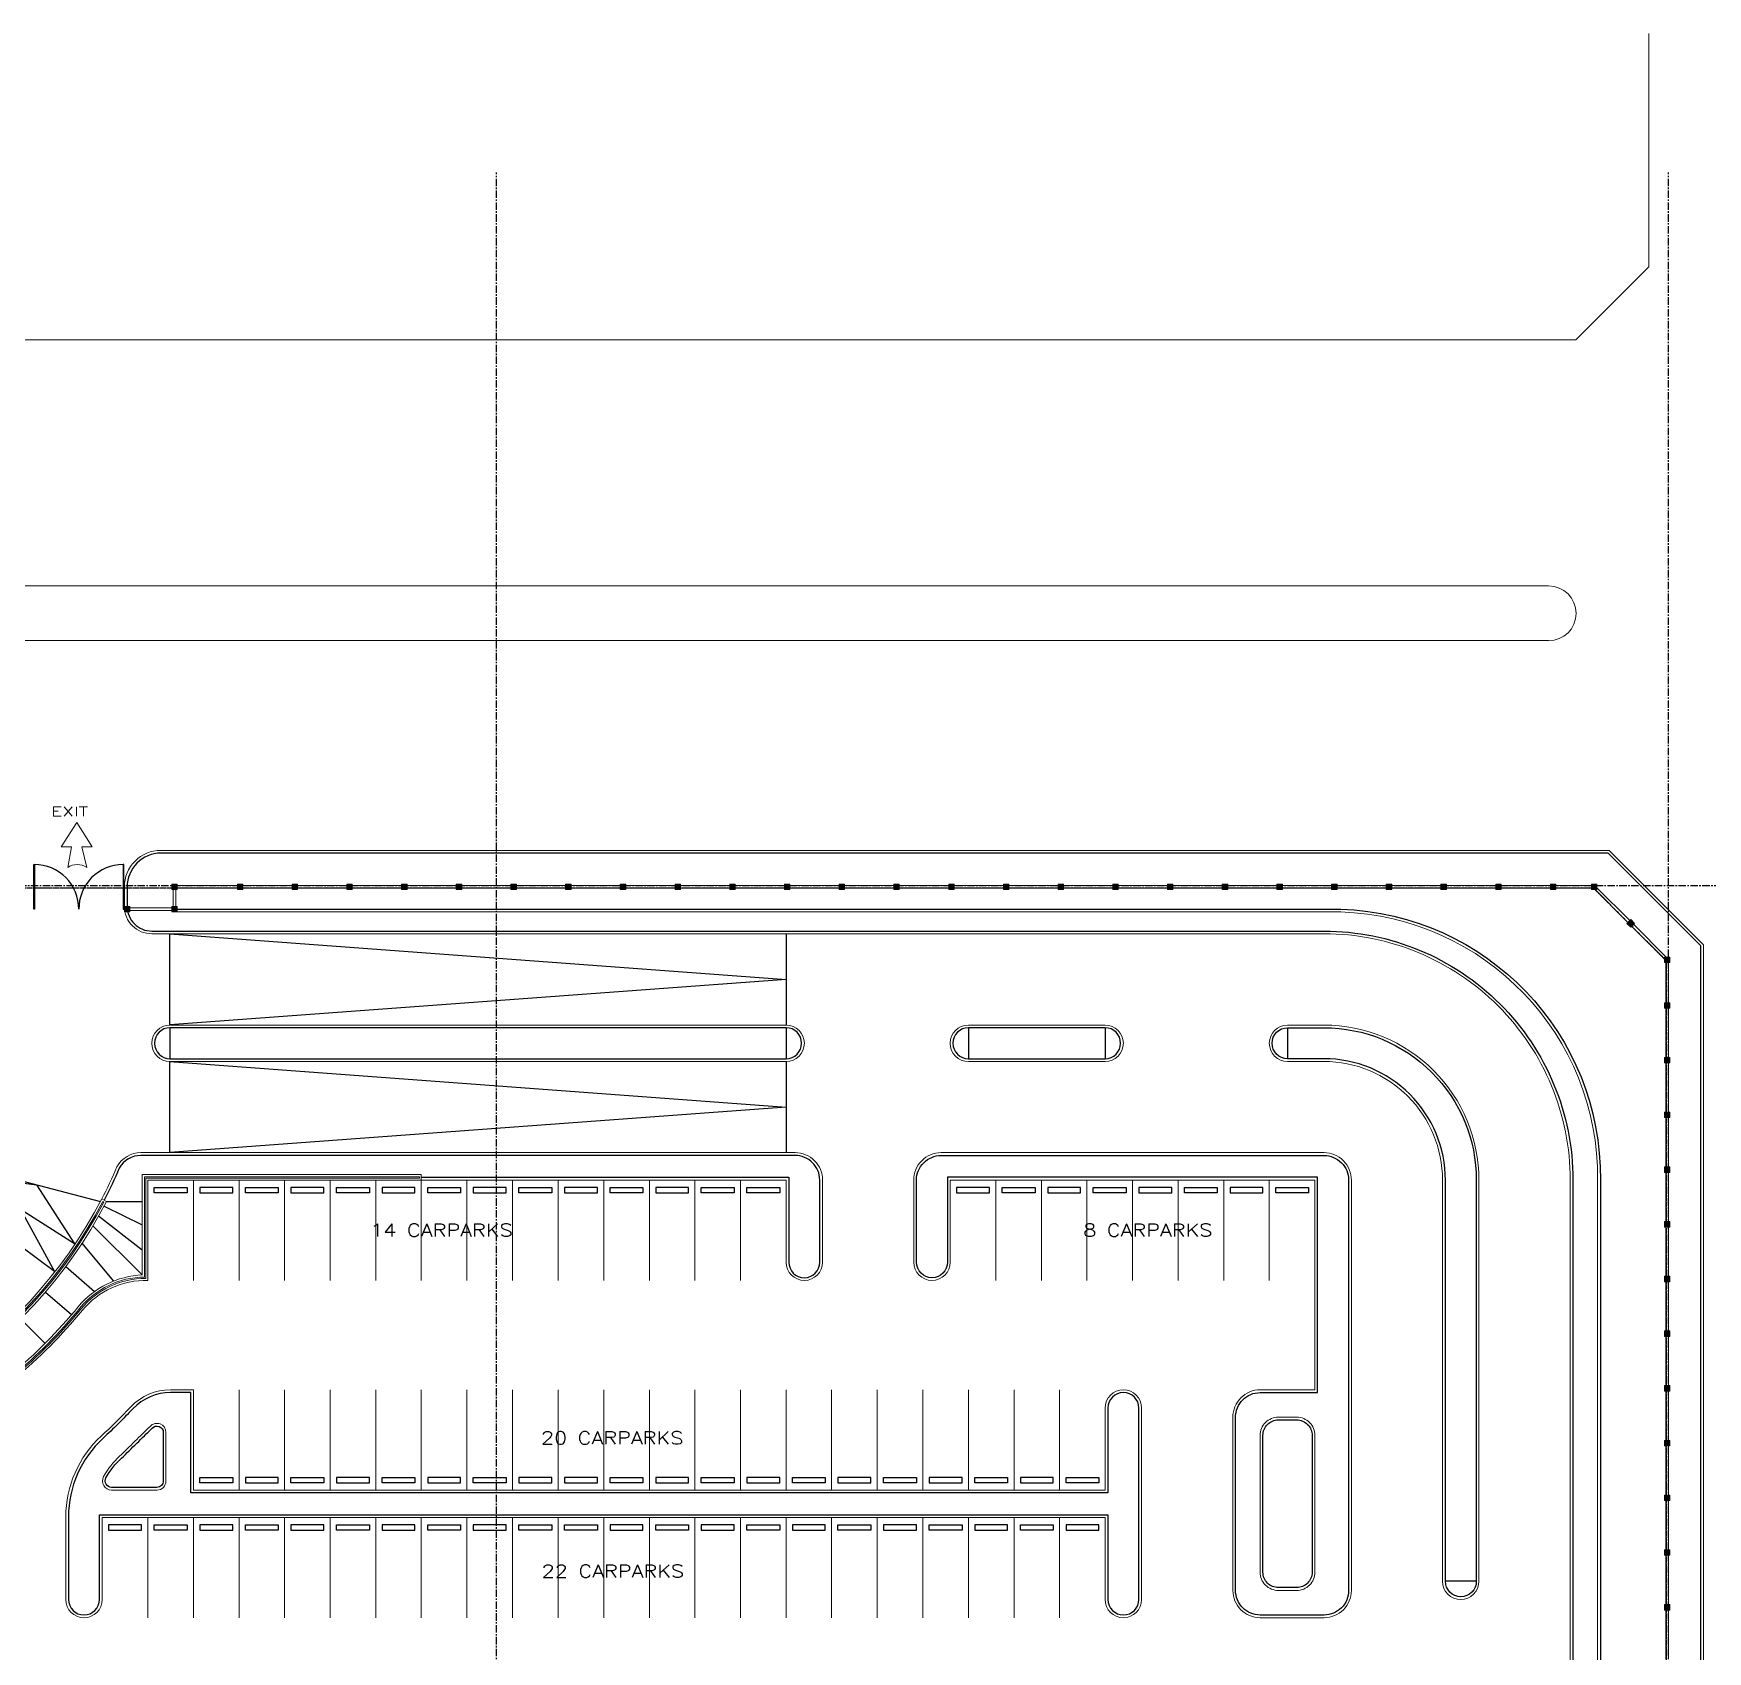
# Model space of a CAD drawing. Header units: inches. Extents: x 25089 to 72263, y 7867 to 40899.
# Drawn here: x 69805 to 70709, y 13110 to 13983 of the extents above; entities that cross this region are included whole.
import ezdxf
from ezdxf.enums import TextEntityAlignment as Align

# ---------------------------------------------------------------- set-up
doc = ezdxf.new("R2010")
doc.units = ezdxf.units.IN
doc.header["$MEASUREMENT"] = 0
doc.linetypes.add('CENTER', pattern=[2, 1.25, -0.25, 0.25, -0.25])
doc.linetypes.add('CENTERX2', pattern=[4, 2.5, -0.5, 0.5, -0.5])
for name, color, linetype in [('AR-AXIS', 9, 'CENTERX2'), ('AR-DOOR', 8, 'Continuous'), ('AR-SHEET-NM', 4, 'Continuous'), ('CURB-2', 8, 'Continuous'), ('PROPERTY LINE', 3, 'CENTER'), ('RAMP', 1, 'Continuous'), ('TX1', 4, 'Continuous'), ('WHEEL BUMP', 6, 'Continuous')]:
    doc.layers.add(name, color=color, linetype=linetype)
for name, color, linetype, lineweight in [('CARLINE', 8, 'Continuous', 18), ('COL', 4, 'Continuous', 18), ('COLHAT', 8, 'Continuous', 18), ('CURVE', 8, 'Continuous', 18), ('FENCEWALL', 4, 'Continuous', 18), ('RAILING', 1, 'Continuous', 18), ('schematic lines', 110, 'Continuous', 25), ('WALL2', 4, 'Continuous', 18)]:
    doc.layers.add(name, color=color, linetype=linetype, lineweight=lineweight)
doc.styles.add('ROMANC', font='romanc', dxfattribs={"height": 0.1})
doc.styles.add('ROMANS', font='romans.shx', dxfattribs={"width": 0.85})
pattern_1 = [(45, (-1499337.7329, 34763.6889), (-0.4144367825, 0.4144367825), [])]
pattern_2 = [(90, (-1461259.0934, 42329.1646), (-0.5861021186, 1e-16), [])]

# ---------------------------------------------------------------- blocks, each defined once
blk = doc.blocks.new('DRIVEWAY LOCATOR')
for p, q in [((-1232, -16), (-523, 434)), ((-523, 134), (-523, 434)), ((-523, -466), (-1232, -16)), ((-523, -166), (-523, -466))]:
    blk.add_line(p, q)
for points in [[(-523, 134), (82, 278)], [(82, -278), (-523, -166)]]:
    blk.add_lwpolyline(points)
blk.add_arc((514, 0), 514, 147.2089, 212.7911)
blk = doc.blocks.new('AHHMS TEMPLATE')
at = {"layer": 'COLHAT'}
h = blk.add_hatch(dxfattribs=at)
h.set_pattern_fill('ANSI31', color=8, scale=0.184599, style=0)
h.set_pattern_definition([(45, (-1500345.0286, 34812.915), (-0.4144367825, 0.4144367825), [])])
h.paths.add_polyline_path([(-1490397.9, 84579.9), (-1490397.9, 84576.2), (-1490394.2, 84576.2), (-1490394.2, 84579.9)])
h = blk.add_hatch(dxfattribs=at)
h.set_pattern_fill('ANSI31', color=8, scale=0.184599, style=0)
h.set_pattern_definition([(135, (-1480402.74374, 34812.915), (0.4144367825, 0.4144367825), [])])
h.paths.add_polyline_path([(-1490349.9, 84579.9), (-1490349.9, 84576.2), (-1490353.6, 84576.2), (-1490353.6, 84579.9)])
h = blk.add_hatch(dxfattribs=at)
h.set_pattern_fill('ANSI31', color=8, scale=0.184599, style=0)
h.set_pattern_definition([(135, (-1480365.8239, 34812.915), (0.4144367825, 0.4144367825), [])])
h.paths.add_polyline_path([(-1490313, 84579.9), (-1490313, 84576.2), (-1490316.7, 84576.2), (-1490316.7, 84579.9)])
h = blk.add_hatch(dxfattribs=at)
h.set_pattern_fill('ANSI31', color=8, scale=0.184599, style=0)
h.set_pattern_definition([(45, (-1500226.9035, 34812.915), (-0.4144367825, 0.4144367825), [])])
h.paths.add_polyline_path([(-1490279.7, 84579.9), (-1490279.7, 84576.2), (-1490276.1, 84576.2), (-1490276.1, 84579.9)])
h = blk.add_hatch(dxfattribs=at)
h.set_pattern_fill('ANSI31', color=8, scale=0.184599, style=0)
h.set_pattern_definition([(45, (-1500189.98367, 34812.915), (-0.4144367825, 0.4144367825), [])])
h.paths.add_polyline_path([(-1490242.8, 84579.9), (-1490242.8, 84576.2), (-1490239.1, 84576.2), (-1490239.1, 84579.9)])
h = blk.add_hatch(dxfattribs=at)
h.set_pattern_fill('ANSI31', color=8, scale=0.184599, style=0)
h.set_pattern_definition([(45, (-1500153.06385, 34812.915), (-0.4144367825, 0.4144367825), [])])
h.paths.add_polyline_path([(-1490205.9, 84579.9), (-1490205.9, 84576.2), (-1490202.2, 84576.2), (-1490202.2, 84579.9)])
h = blk.add_hatch(dxfattribs=at)
h.set_pattern_fill('ANSI31', color=8, scale=0.184599, style=0)
h.set_pattern_definition([(45, (-1500116.14403, 34812.915), (-0.4144367825, 0.4144367825), [])])
h.paths.add_polyline_path([(-1490169, 84579.9), (-1490169, 84576.2), (-1490165.3, 84576.2), (-1490165.3, 84579.9)])
h = blk.add_hatch(dxfattribs=at)
h.set_pattern_fill('ANSI31', color=8, scale=0.184599, style=0)
h.set_pattern_definition([(45, (-1500079.2242, 34812.915), (-0.4144367825, 0.4144367825), [])])
h.paths.add_polyline_path([(-1490132.1, 84579.9), (-1490132.1, 84576.2), (-1490128.4, 84576.2), (-1490128.4, 84579.9)])
h = blk.add_hatch(dxfattribs=at)
h.set_pattern_fill('ANSI31', color=8, scale=0.184599, style=0)
h.set_pattern_definition([(45, (-1500042.3044, 34812.915), (-0.4144367825, 0.4144367825), [])])
h.paths.add_polyline_path([(-1490095.2, 84579.9), (-1490095.2, 84576.2), (-1490091.5, 84576.2), (-1490091.5, 84579.9)])
h = blk.add_hatch(dxfattribs=at)
h.set_pattern_fill('ANSI31', color=8, scale=0.184599, style=0)
h.set_pattern_definition([(45, (-1500005.3846, 34812.915), (-0.4144367825, 0.4144367825), [])])
h.paths.add_polyline_path([(-1490058.2, 84579.9), (-1490058.2, 84576.2), (-1490054.5, 84576.2), (-1490054.5, 84579.9)])
h = blk.add_hatch(dxfattribs=at)
h.set_pattern_fill('ANSI31', color=8, scale=0.184599, style=0)
h.set_pattern_definition([(45, (-1499968.46476, 34812.915), (-0.4144367825, 0.4144367825), [])])
h.paths.add_polyline_path([(-1490021.3, 84579.9), (-1490021.3, 84576.2), (-1490017.6, 84576.2), (-1490017.6, 84579.9)])
h = blk.add_hatch(dxfattribs=at)
h.set_pattern_fill('ANSI31', color=8, scale=0.184599, style=0)
h.set_pattern_definition([(45, (-1499931.54494, 34812.915), (-0.4144367825, 0.4144367825), [])])
h.paths.add_polyline_path([(-1489984.4, 84579.9), (-1489984.4, 84576.2), (-1489980.7, 84576.2), (-1489980.7, 84579.9)])
h = blk.add_hatch(dxfattribs=at)
h.set_pattern_fill('ANSI31', color=8, scale=0.184599, style=0)
h.set_pattern_definition([(45, (-1499894.6251, 34812.915), (-0.4144367825, 0.4144367825), [])])
h.paths.add_polyline_path([(-1489947.5, 84579.9), (-1489947.5, 84576.2), (-1489943.8, 84576.2), (-1489943.8, 84579.9)])
h = blk.add_hatch(dxfattribs=at)
h.set_pattern_fill('ANSI31', color=8, scale=0.184599, style=0)
h.set_pattern_definition([(45, (-1499857.7053, 34812.915), (-0.4144367825, 0.4144367825), [])])
h.paths.add_polyline_path([(-1489910.6, 84579.9), (-1489910.6, 84576.2), (-1489906.9, 84576.2), (-1489906.9, 84579.9)])
h = blk.add_hatch(dxfattribs=at)
h.set_pattern_fill('ANSI31', color=8, scale=0.184599, style=0)
h.set_pattern_definition([(45, (-1499820.7855, 34812.915), (-0.4144367825, 0.4144367825), [])])
h.paths.add_polyline_path([(-1489873.6, 84579.9), (-1489873.6, 84576.2), (-1489869.9, 84576.2), (-1489869.9, 84579.9)])
h = blk.add_hatch(dxfattribs=at)
h.set_pattern_fill('ANSI31', color=8, scale=0.184599, style=0)
h.set_pattern_definition([(45, (-1499783.86567, 34812.915), (-0.4144367825, 0.4144367825), [])])
h.paths.add_polyline_path([(-1489836.7, 84579.9), (-1489836.7, 84576.2), (-1489833, 84576.2), (-1489833, 84579.9)])
h = blk.add_hatch(dxfattribs=at)
h.set_pattern_fill('ANSI31', color=8, scale=0.184599, style=0)
h.set_pattern_definition([(45, (-1499746.94585, 34812.915), (-0.4144367825, 0.4144367825), [])])
h.paths.add_polyline_path([(-1489799.8, 84579.9), (-1489799.8, 84576.2), (-1489796.1, 84576.2), (-1489796.1, 84579.9)])
h = blk.add_hatch(dxfattribs=at)
h.set_pattern_fill('ANSI31', color=8, scale=0.184599, style=0)
h.set_pattern_definition([(45, (-1499710.026, 34812.915), (-0.4144367825, 0.4144367825), [])])
h.paths.add_polyline_path([(-1489762.9, 84579.9), (-1489762.9, 84576.2), (-1489759.2, 84576.2), (-1489759.2, 84579.9)])
h = blk.add_hatch(dxfattribs=at)
h.set_pattern_fill('ANSI31', color=8, scale=0.184599, style=0)
h.set_pattern_definition([(45, (-1499673.1062, 34812.915), (-0.4144367825, 0.4144367825), [])])
h.paths.add_polyline_path([(-1489726, 84579.9), (-1489726, 84576.2), (-1489722.3, 84576.2), (-1489722.3, 84579.9)])
h = blk.add_hatch(dxfattribs=at)
h.set_pattern_fill('ANSI31', color=8, scale=0.184599, style=0)
h.set_pattern_definition([(45, (-1499636.1864, 34812.915), (-0.4144367825, 0.4144367825), [])])
h.paths.add_polyline_path([(-1489689, 84579.9), (-1489689, 84576.2), (-1489685.3, 84576.2), (-1489685.3, 84579.9)])
h = blk.add_hatch(dxfattribs=at)
h.set_pattern_fill('ANSI31', color=8, scale=0.184599, style=0)
h.set_pattern_definition([(45, (-1499599.2666, 34812.915), (-0.4144367825, 0.4144367825), [])])
h.paths.add_polyline_path([(-1489652.1, 84579.9), (-1489652.1, 84576.2), (-1489648.4, 84576.2), (-1489648.4, 84579.9)])
h = blk.add_hatch(dxfattribs=at)
h.set_pattern_fill('ANSI31', color=8, scale=0.184599, style=0)
h.set_pattern_definition([(45, (-1499562.34675, 34812.915), (-0.4144367825, 0.4144367825), [])])
h.paths.add_polyline_path([(-1489615.2, 84579.9), (-1489615.2, 84576.2), (-1489611.5, 84576.2), (-1489611.5, 84579.9)])
h = blk.add_hatch(dxfattribs=at)
h.set_pattern_fill('ANSI31', color=8, scale=0.184599, style=0)
h.set_pattern_definition([(45, (-1499525.42694, 34812.915), (-0.4144367825, 0.4144367825), [])])
h.paths.add_polyline_path([(-1489578.3, 84579.9), (-1489578.3, 84576.2), (-1489574.6, 84576.2), (-1489574.6, 84579.9)])
h = blk.add_hatch(dxfattribs=at)
h.set_pattern_fill('ANSI31', color=8, scale=0.184599, style=0)
h.set_pattern_definition([(45, (-1499488.5071, 34812.915), (-0.4144367825, 0.4144367825), [])])
h.paths.add_polyline_path([(-1489541.4, 84579.9), (-1489541.4, 84576.2), (-1489537.7, 84576.2), (-1489537.7, 84579.9)])
h = blk.add_hatch(dxfattribs=at)
h.set_pattern_fill('ANSI31', color=8, scale=0.184599, style=0)
h.set_pattern_definition([(45, (-1499451.5873, 34812.915), (-0.4144367825, 0.4144367825), [])])
h.paths.add_polyline_path([(-1489504.4, 84579.9), (-1489504.4, 84576.2), (-1489500.7, 84576.2), (-1489500.7, 84579.9)])
h = blk.add_hatch(dxfattribs=at)
h.set_pattern_fill('ANSI31', color=8, scale=0.184599, style=0)
h.set_pattern_definition([(45, (-1499414.6675, 34812.915), (-0.4144367825, 0.4144367825), [])])
h.paths.add_polyline_path([(-1489467.5, 84579.9), (-1489467.5, 84576.2), (-1489463.8, 84576.2), (-1489463.8, 84579.9)])
h = blk.add_hatch(dxfattribs=at)
h.set_pattern_fill('ANSI31', color=8, scale=0.184599, style=0)
h.set_pattern_definition([(45, (-1499386.95934, 34812.915), (-0.4144367825, 0.4144367825), [])])
h.paths.add_polyline_path([(-1489439.8, 84579.9), (-1489439.8, 84576.2), (-1489436.1, 84576.2), (-1489436.1, 84579.9)])
h = blk.add_hatch(dxfattribs=at)
h.set_pattern_fill('ANSI31', color=8, scale=0.184599, angle=90, style=0)
h.set_pattern_definition([(135, (-1440662.9, 74613.96583), (-0.4144367825, -0.4144367825), [])])
h.paths.add_polyline_path([(-1490429.9, 84561.1), (-1490426.2, 84561.1), (-1490426.2, 84564.8), (-1490429.9, 84564.8)])
h = blk.add_hatch(dxfattribs=at)
h.set_pattern_fill('ANSI31', color=8, scale=0.184599, style=0)
h.set_pattern_definition([(45, (-1500345.0286, 34797.8394), (-0.4144367825, 0.4144367825), [])])
h.paths.add_polyline_path([(-1490397.9, 84564.8), (-1490397.9, 84561.1), (-1490394.2, 84561.1), (-1490394.2, 84564.8)])
h = blk.add_hatch(dxfattribs=at)
h.set_pattern_fill('ANSI31', color=8, scale=0.184599, angle=45, style=0)
h.set_pattern_definition(pattern_2)
h.paths.add_polyline_path([(-1489416, 84553.4), (-1489413.3, 84550.8), (-1489410.7, 84553.4), (-1489413.3, 84556)])
h = blk.add_hatch(dxfattribs=at)
h.set_pattern_fill('ANSI31', color=8, scale=0.184599, angle=45, style=0)
h.set_pattern_definition(pattern_2)
h.paths.add_polyline_path([(-1489416, 84553.4), (-1489413.3, 84550.8), (-1489410.7, 84553.4), (-1489413.3, 84556)])
h = blk.add_hatch(dxfattribs=at)
h.set_pattern_fill('ANSI31', color=8, scale=0.184599, style=0)
h.set_pattern_definition(pattern_1)
h.paths.add_polyline_path([(-1489390.6, 84530.7), (-1489390.6, 84527), (-1489386.9, 84527), (-1489386.9, 84530.7)])
h = blk.add_hatch(dxfattribs=at)
h.set_pattern_fill('ANSI31', color=8, scale=0.184599, style=0)
h.set_pattern_definition(pattern_1)
h.paths.add_polyline_path([(-1489390.6, 84530.7), (-1489390.6, 84527), (-1489386.9, 84527), (-1489386.9, 84530.7)])
h = blk.add_hatch(dxfattribs=at)
h.set_pattern_fill('ANSI31', color=8, scale=0.184599, style=0)
h.set_pattern_definition([(45, (-1499337.7329, 34732.92204), (-0.4144367825, 0.4144367825), [])])
h.paths.add_polyline_path([(-1489390.6, 84499.9), (-1489390.6, 84496.2), (-1489386.9, 84496.2), (-1489386.9, 84499.9)])
h = blk.add_hatch(dxfattribs=at)
h.set_pattern_fill('ANSI31', color=8, scale=0.184599, style=0)
h.set_pattern_definition([(45, (-1499337.7329, 34696.0022), (-0.4144367825, 0.4144367825), [])])
h.paths.add_polyline_path([(-1489390.6, 84463), (-1489390.6, 84459.3), (-1489386.9, 84459.3), (-1489386.9, 84463)])
h = blk.add_hatch(dxfattribs=at)
h.set_pattern_fill('ANSI31', color=8, scale=0.184599, style=0)
h.set_pattern_definition([(45, (-1499337.7329, 34659.0824), (-0.4144367825, 0.4144367825), [])])
h.paths.add_polyline_path([(-1489390.6, 84426.1), (-1489390.6, 84422.4), (-1489386.9, 84422.4), (-1489386.9, 84426.1)])
h = blk.add_hatch(dxfattribs=at)
h.set_pattern_fill('ANSI31', color=8, scale=0.184599, style=0)
h.set_pattern_definition([(45, (-1499337.7329, 34622.1626), (-0.4144367825, 0.4144367825), [])])
h.paths.add_polyline_path([(-1489390.6, 84389.1), (-1489390.6, 84385.4), (-1489386.9, 84385.4), (-1489386.9, 84389.1)])
h = blk.add_hatch(dxfattribs=at)
h.set_pattern_fill('ANSI31', color=8, scale=0.184599, style=0)
h.set_pattern_definition([(45, (-1499337.7329, 34585.24276), (-0.4144367825, 0.4144367825), [])])
h.paths.add_polyline_path([(-1489390.6, 84352.2), (-1489390.6, 84348.5), (-1489386.9, 84348.5), (-1489386.9, 84352.2)])
h = blk.add_hatch(dxfattribs=at)
h.set_pattern_fill('ANSI31', color=8, scale=0.184599, style=0)
h.set_pattern_definition([(45, (-1499337.7329, 34548.32294), (-0.4144367825, 0.4144367825), [])])
h.paths.add_polyline_path([(-1489390.6, 84315.3), (-1489390.6, 84311.6), (-1489386.9, 84311.6), (-1489386.9, 84315.3)])
h = blk.add_hatch(dxfattribs=at)
h.set_pattern_fill('ANSI31', color=8, scale=0.184599, style=0)
h.set_pattern_definition([(45, (-1499337.7329, 34511.4031), (-0.4144367825, 0.4144367825), [])])
h.paths.add_polyline_path([(-1489390.6, 84278.4), (-1489390.6, 84274.7), (-1489386.9, 84274.7), (-1489386.9, 84278.4)])
h = blk.add_hatch(dxfattribs=at)
h.set_pattern_fill('ANSI31', color=8, scale=0.184599, style=0)
h.set_pattern_definition([(45, (-1499337.7329, 34474.4833), (-0.4144367825, 0.4144367825), [])])
h.paths.add_polyline_path([(-1489390.6, 84241.5), (-1489390.6, 84237.8), (-1489386.9, 84237.8), (-1489386.9, 84241.5)])
h = blk.add_hatch(dxfattribs=at)
h.set_pattern_fill('ANSI31', color=8, scale=0.184599, style=0)
h.set_pattern_definition([(45, (-1499337.7329, 34437.5635), (-0.4144367825, 0.4144367825), [])])
h.paths.add_polyline_path([(-1489390.6, 84204.5), (-1489390.6, 84200.8), (-1489386.9, 84200.8), (-1489386.9, 84204.5)])
h = blk.add_hatch(dxfattribs=at)
h.set_pattern_fill('ANSI31', color=8, scale=0.184599, style=0)
h.set_pattern_definition([(45, (-1499337.7329, 34400.64367), (-0.4144367825, 0.4144367825), [])])
h.paths.add_polyline_path([(-1489390.6, 84167.6), (-1489390.6, 84163.9), (-1489386.9, 84163.9), (-1489386.9, 84167.6)])
h = blk.add_hatch(dxfattribs=at)
h.set_pattern_fill('ANSI31', color=8, scale=0.184599, style=0)
h.set_pattern_definition([(45, (-1499337.7329, 34363.72385), (-0.4144367825, 0.4144367825), [])])
h.paths.add_polyline_path([(-1489390.6, 84130.7), (-1489390.6, 84127), (-1489386.9, 84127), (-1489386.9, 84130.7)])
h = blk.add_hatch(dxfattribs=at)
h.set_pattern_fill('ANSI31', color=8, scale=0.184599, style=0)
h.set_pattern_definition([(45, (-1499337.7329, 34326.80403), (-0.4144367825, 0.4144367825), [])])
h.paths.add_polyline_path([(-1489390.6, 84093.8), (-1489390.6, 84090.1), (-1489386.9, 84090.1), (-1489386.9, 84093.8)])
at = {"layer": 'AR-AXIS', "color": 8, "ltscale": 2}
for p, q in [((-1490178.8, 81994.9), (-1490178.8, 85060)), ((-1489387.8, 81994.9), (-1489387.8, 85060)), ((-1492933, 84579), (-1488915.2, 84579))]:
    blk.add_line(p, q, dxfattribs=at)
at = {"layer": 'AR-DOOR', "color": 8}
for points in [[(-1490490.5, 84593.1), (-1490490.5, 84563), (-1490491.1, 84563), (-1490491.1, 84593.1)], [(-1490430.8, 84593.1), (-1490430.8, 84563), (-1490430.2, 84563), (-1490430.2, 84593.1)]]:
    blk.add_lwpolyline(points, close=True, dxfattribs=at)
for centre, start, end in [((-1490490.5, 84563.3), 359.4124, 90), ((-1490430.8, 84563.3), 90, 180.5876)]:
    blk.add_arc(centre, 29.8, start, end, dxfattribs=at)
at = {"layer": 'CARLINE', "color": 8}
for p, q in [((-1490383.3, 84380.2), (-1490383.3, 84312.5)), ((-1490352.5, 84380.2), (-1490352.5, 84312.5)), ((-1490321.8, 84380.2), (-1490321.8, 84312.5)), ((-1490291, 84380.2), (-1490291, 84312.5)), ((-1490260.2, 84380.2), (-1490260.2, 84312.5)), ((-1490229.5, 84380.2), (-1490229.5, 84312.5)), ((-1490198.7, 84380.2), (-1490198.7, 84312.5)), ((-1490167.9, 84380.2), (-1490167.9, 84312.5)), ((-1490137.2, 84380.2), (-1490137.2, 84312.5)), ((-1490106.4, 84380.2), (-1490106.4, 84312.5)), ((-1490075.6, 84380.2), (-1490075.6, 84312.5)), ((-1490044.9, 84380.2), (-1490044.9, 84312.5)), ((-1490014.1, 84380.2), (-1490014.1, 84312.5)), ((-1489841.8, 84380.2), (-1489841.8, 84312.5)), ((-1489811, 84380.2), (-1489811, 84312.5)), ((-1489780.3, 84380.2), (-1489780.3, 84312.5)), ((-1489749.5, 84380.2), (-1489749.5, 84312.5)), ((-1489718.7, 84380.2), (-1489718.7, 84312.5)), ((-1489688, 84380.2), (-1489688, 84312.5)), ((-1489657.2, 84380.2), (-1489657.2, 84312.5)), ((-1490352.5, 84238.7), (-1490352.5, 84171)), ((-1490321.8, 84238.7), (-1490321.8, 84171)), ((-1490291, 84238.7), (-1490291, 84171)), ((-1490260.2, 84238.7), (-1490260.2, 84171)), ((-1490229.5, 84238.7), (-1490229.5, 84171)), ((-1490198.7, 84238.7), (-1490198.7, 84171)), ((-1490167.9, 84238.7), (-1490167.9, 84171)), ((-1490137.2, 84171), (-1490137.2, 84238.7)), ((-1490106.4, 84171), (-1490106.4, 84238.7)), ((-1490075.6, 84171), (-1490075.6, 84238.7)), ((-1490044.9, 84171), (-1490044.9, 84238.7)), ((-1490014.1, 84171), (-1490014.1, 84238.7)), ((-1489983.3, 84171), (-1489983.3, 84238.7)), ((-1489952.6, 84171), (-1489952.6, 84238.7)), ((-1489921.8, 84171), (-1489921.8, 84238.7)), ((-1489891, 84171), (-1489891, 84238.7)), ((-1489860.3, 84171), (-1489860.3, 84238.7)), ((-1489829.5, 84171), (-1489829.5, 84238.7)), ((-1489798.7, 84171), (-1489798.7, 84238.7)), ((-1490414.1, 84084.9), (-1490414.1, 84152.5)), ((-1490383.3, 84084.9), (-1490383.3, 84152.5)), ((-1490352.5, 84084.9), (-1490352.5, 84152.5)), ((-1490321.8, 84084.9), (-1490321.8, 84152.5)), ((-1490291, 84084.9), (-1490291, 84152.5)), ((-1490260.2, 84084.9), (-1490260.2, 84152.5)), ((-1490229.5, 84084.9), (-1490229.5, 84152.5)), ((-1490198.7, 84084.9), (-1490198.7, 84152.5)), ((-1490167.9, 84084.9), (-1490167.9, 84152.5)), ((-1490137.2, 84152.5), (-1490137.2, 84084.9)), ((-1490106.4, 84152.5), (-1490106.4, 84084.9)), ((-1490075.6, 84152.5), (-1490075.6, 84084.9)), ((-1490044.9, 84152.5), (-1490044.9, 84084.9)), ((-1490014.1, 84152.5), (-1490014.1, 84084.9)), ((-1489983.3, 84152.5), (-1489983.3, 84084.9)), ((-1489952.6, 84152.5), (-1489952.6, 84084.9)), ((-1489921.8, 84152.5), (-1489921.8, 84084.9)), ((-1489891, 84152.5), (-1489891, 84084.9)), ((-1489860.3, 84152.5), (-1489860.3, 84084.9)), ((-1489829.5, 84152.5), (-1489829.5, 84084.9)), ((-1489798.7, 84152.5), (-1489798.7, 84084.9))]:
    blk.add_line(p, q, dxfattribs=at)
at = {"layer": 'COL', "color": 8}
for points in [[(-1490397.9, 84576.2), (-1490394.2, 84576.2), (-1490394.2, 84579.9), (-1490397.9, 84579.9)], [(-1490349.9, 84576.2), (-1490353.6, 84576.2), (-1490353.6, 84579.9), (-1490349.9, 84579.9)], [(-1490313, 84576.2), (-1490316.7, 84576.2), (-1490316.7, 84579.9), (-1490313, 84579.9)], [(-1490279.7, 84576.2), (-1490276.1, 84576.2), (-1490276.1, 84579.9), (-1490279.7, 84579.9)], [(-1490242.8, 84576.2), (-1490239.1, 84576.2), (-1490239.1, 84579.9), (-1490242.8, 84579.9)], [(-1490205.9, 84576.2), (-1490202.2, 84576.2), (-1490202.2, 84579.9), (-1490205.9, 84579.9)], [(-1490169, 84576.2), (-1490165.3, 84576.2), (-1490165.3, 84579.9), (-1490169, 84579.9)], [(-1490132.1, 84576.2), (-1490128.4, 84576.2), (-1490128.4, 84579.9), (-1490132.1, 84579.9)], [(-1490095.2, 84576.2), (-1490091.5, 84576.2), (-1490091.5, 84579.9), (-1490095.2, 84579.9)], [(-1490058.2, 84576.2), (-1490054.5, 84576.2), (-1490054.5, 84579.9), (-1490058.2, 84579.9)], [(-1490021.3, 84576.2), (-1490017.6, 84576.2), (-1490017.6, 84579.9), (-1490021.3, 84579.9)], [(-1489984.4, 84576.2), (-1489980.7, 84576.2), (-1489980.7, 84579.9), (-1489984.4, 84579.9)], [(-1489947.5, 84576.2), (-1489943.8, 84576.2), (-1489943.8, 84579.9), (-1489947.5, 84579.9)], [(-1489910.6, 84576.2), (-1489906.9, 84576.2), (-1489906.9, 84579.9), (-1489910.6, 84579.9)], [(-1489873.6, 84576.2), (-1489869.9, 84576.2), (-1489869.9, 84579.9), (-1489873.6, 84579.9)], [(-1489836.7, 84576.2), (-1489833, 84576.2), (-1489833, 84579.9), (-1489836.7, 84579.9)], [(-1489799.8, 84576.2), (-1489796.1, 84576.2), (-1489796.1, 84579.9), (-1489799.8, 84579.9)], [(-1489762.9, 84576.2), (-1489759.2, 84576.2), (-1489759.2, 84579.9), (-1489762.9, 84579.9)], [(-1489726, 84576.2), (-1489722.3, 84576.2), (-1489722.3, 84579.9), (-1489726, 84579.9)], [(-1489689, 84576.2), (-1489685.3, 84576.2), (-1489685.3, 84579.9), (-1489689, 84579.9)], [(-1489652.1, 84576.2), (-1489648.4, 84576.2), (-1489648.4, 84579.9), (-1489652.1, 84579.9)], [(-1489615.2, 84576.2), (-1489611.5, 84576.2), (-1489611.5, 84579.9), (-1489615.2, 84579.9)], [(-1489578.3, 84576.2), (-1489574.6, 84576.2), (-1489574.6, 84579.9), (-1489578.3, 84579.9)], [(-1489541.4, 84576.2), (-1489537.7, 84576.2), (-1489537.7, 84579.9), (-1489541.4, 84579.9)], [(-1489504.4, 84576.2), (-1489500.7, 84576.2), (-1489500.7, 84579.9), (-1489504.4, 84579.9)], [(-1489467.5, 84576.2), (-1489463.8, 84576.2), (-1489463.8, 84579.9), (-1489467.5, 84579.9)], [(-1489439.8, 84576.2), (-1489436.1, 84576.2), (-1489436.1, 84579.9), (-1489439.8, 84579.9)], [(-1490426.2, 84561.1), (-1490426.2, 84564.8), (-1490429.9, 84564.8), (-1490429.9, 84561.1)], [(-1490397.9, 84561.1), (-1490394.2, 84561.1), (-1490394.2, 84564.8), (-1490397.9, 84564.8)], [(-1489413.3, 84550.8), (-1489410.7, 84553.4), (-1489413.3, 84556), (-1489416, 84553.4)], [(-1489413.3, 84550.8), (-1489410.7, 84553.4), (-1489413.3, 84556), (-1489416, 84553.4)], [(-1489390.6, 84527), (-1489386.9, 84527), (-1489386.9, 84530.7), (-1489390.6, 84530.7)], [(-1489390.6, 84527), (-1489386.9, 84527), (-1489386.9, 84530.7), (-1489390.6, 84530.7)], [(-1489390.6, 84496.2), (-1489386.9, 84496.2), (-1489386.9, 84499.9), (-1489390.6, 84499.9)], [(-1489390.6, 84459.3), (-1489386.9, 84459.3), (-1489386.9, 84463), (-1489390.6, 84463)], [(-1489390.6, 84422.4), (-1489386.9, 84422.4), (-1489386.9, 84426.1), (-1489390.6, 84426.1)], [(-1489390.6, 84385.4), (-1489386.9, 84385.4), (-1489386.9, 84389.1), (-1489390.6, 84389.1)], [(-1489390.6, 84348.5), (-1489386.9, 84348.5), (-1489386.9, 84352.2), (-1489390.6, 84352.2)], [(-1489390.6, 84311.6), (-1489386.9, 84311.6), (-1489386.9, 84315.3), (-1489390.6, 84315.3)], [(-1489390.6, 84274.7), (-1489386.9, 84274.7), (-1489386.9, 84278.4), (-1489390.6, 84278.4)], [(-1489390.6, 84237.8), (-1489386.9, 84237.8), (-1489386.9, 84241.5), (-1489390.6, 84241.5)], [(-1489390.6, 84200.8), (-1489386.9, 84200.8), (-1489386.9, 84204.5), (-1489390.6, 84204.5)], [(-1489390.6, 84163.9), (-1489386.9, 84163.9), (-1489386.9, 84167.6), (-1489390.6, 84167.6)], [(-1489390.6, 84127), (-1489386.9, 84127), (-1489386.9, 84130.7), (-1489390.6, 84130.7)], [(-1489390.6, 84090.1), (-1489386.9, 84090.1), (-1489386.9, 84093.8), (-1489390.6, 84093.8)]]:
    blk.add_lwpolyline(points, close=True, dxfattribs=at)
at = {"layer": 'CURB-2', "color": 8}
for p, q in [((-1490399.1, 84483), (-1490399.1, 84462.1)), ((-1489983.3, 84483), (-1489983.3, 84462.1)), ((-1489860.3, 84483), (-1489860.3, 84462.1)), ((-1489768, 84483), (-1489768, 84462.1)), ((-1489644.9, 84483), (-1489644.9, 84462.1)), ((-1490443.5, 84362.7), (-1490417.8, 84350)), ((-1490441.9, 84365.8), (-1490417.8, 84365.8)), ((-1490451.1, 84349.3), (-1490417.8, 84316.2)), ((-1490447.3, 84356), (-1490417.8, 84333.1)), ((-1490458.9, 84337.9), (-1490437.3, 84312)), ((-1490469.5, 84321.8), (-1490450, 84305)), ((-1490483.2, 84304.6), (-1490465.5, 84289.4)), ((-1490500, 84286.5), (-1490483.4, 84270)), ((-1489517.5, 84109.5), (-1489538.4, 84109.5))]:
    blk.add_line(p, q, dxfattribs=at)
for points in [[(-1489397.5, 83696.6), (-1489388.7, 83696.6, 0.414214), (-1489366, 83719.4), (-1489366, 84538.2), (-1489428.5, 84600.8), (-1490405.3, 84600.8, 0.414214), (-1490428, 84578), (-1490428, 84564.8, 0.414214), (-1490411.4, 84548.2), (-1489620.3, 84548.2, -0.414214), (-1489452.3, 84380.2), (-1489452.3, 83811.7, 0.414214), (-1489448, 83807.4), (-1489389.7, 83807.4)], [(-1490394.2, 84563), (-1489609, 84563, -0.408477), (-1489433.8, 84380.2), (-1489433.8, 83825.9), (-1489389.7, 83825.9)], [(-1490229.5, 84382.1), (-1489981.5, 84382.1), (-1489981.5, 84324.8, 1), (-1489960.6, 84324.8), (-1489960.6, 84380.2, 0.414214), (-1489977.2, 84396.8), (-1490418.7, 84396.8, 0.272804), (-1490433.3, 84388.3, -0.018652), (-1490443.5, 84366.6, -0.018652)]]:
    blk.add_lwpolyline(points, format="xyb", dxfattribs=at)
for points in [[(-1490399.1, 84483, 1), (-1490399.1, 84462.1), (-1489983.3, 84462.1, 1), (-1489983.3, 84483)], [(-1489860.3, 84462.1), (-1489768, 84462.1, 1), (-1489768, 84483), (-1489860.3, 84483, 1)], [(-1489620.3, 84483, -0.414214), (-1489517.5, 84380.2), (-1489517.5, 84109.5, -1), (-1489538.4, 84109.5), (-1489538.4, 84380.2, 0.414214), (-1489620.3, 84462.1), (-1489644.9, 84462.1, -1), (-1489644.9, 84483)], [(-1489663.4, 84236.8), (-1489624.6, 84236.8), (-1489624.6, 84382.1), (-1489874.4, 84382.1), (-1489874.4, 84324.8, -1), (-1489895.3, 84324.8), (-1489895.3, 84380.2, -0.414214), (-1489878.7, 84396.8), (-1489620.3, 84396.8, -0.414214), (-1489603.7, 84380.2), (-1489603.7, 84103.3, -0.414214), (-1489620.3, 84086.7), (-1489663.4, 84086.7, -0.414214), (-1489680, 84103.3), (-1489680, 84220.2, -0.414214)], [(-1490444.3, 84206, 0.209781), (-1490467.6, 84153), (-1490467.6, 84097.2, 1), (-1490446.7, 84097.2), (-1490446.7, 84154.4), (-1489766.1, 84154.4), (-1489766.1, 84097.2, 1), (-1489745.2, 84097.2), (-1489745.2, 84226.4, 1), (-1489766.1, 84226.4), (-1489766.1, 84169.2), (-1490385.1, 84169.2), (-1490385.1, 84236.8), (-1490398.7, 84236.8, 0.20565), (-1490424.1, 84225.9, -0.016907)], [(-1490403.6, 84209.9), (-1490403.6, 84177.2, -0.414214), (-1490407.9, 84172.8), (-1490438.5, 84172.8, -0.573583), (-1490442.3, 84179.3, -0.080055), (-1490431.8, 84192.5, -0.002347), (-1490411.2, 84212.7, -0.695562)], [(-1489651.1, 84105.2, -0.414214), (-1489661.5, 84115.6), (-1489661.5, 84207.9, -0.414214), (-1489651.1, 84218.4), (-1489638.7, 84218.4, -0.414214), (-1489628.3, 84207.9), (-1489628.3, 84115.6, -0.414214), (-1489638.7, 84105.2)]]:
    blk.add_lwpolyline(points, format="xyb", close=True, dxfattribs=at)
at = {"layer": 'CURVE', "color": 8}
for p, q in [((-1489401, 84996.5), (-1489401, 85153.9)), ((-1489401, 84996.5), (-1489450.3, 84947.2)), ((-1489450.3, 84947.2), (-1493115.3, 84947.2)), ((-1492417.4, 84781.1), (-1489468.7, 84781.1)), ((-1492417.4, 84744.2), (-1489468.7, 84744.2))]:
    blk.add_line(p, q, dxfattribs=at)
for points in [[(-1489397.5, 83694.8), (-1489388.7, 83694.8, 0.414214), (-1489364.1, 83719.4), (-1489364.1, 84539), (-1489427.8, 84602.7), (-1490405.3, 84602.7, 0.414214), (-1490429.9, 84578), (-1490429.9, 84564.8, 0.414214), (-1490411.4, 84546.4), (-1489620.3, 84546.4, -0.414214), (-1489454.1, 84380.2), (-1489454.1, 83811.7, 0.414214), (-1489448, 83805.6), (-1489389.7, 83805.6)], [(-1490394.2, 84561.1), (-1489609, 84561.1, -0.408447), (-1489435.7, 84380.2), (-1489435.7, 83824), (-1489389.7, 83824)], [(-1490399.1, 84484.8, 1), (-1490399.1, 84460.2), (-1489983.3, 84460.2, 1), (-1489983.3, 84484.8), (-1490399.1, 84484.8)], [(-1489860.3, 84460.2), (-1489768, 84460.2, 1), (-1489768, 84484.8), (-1489860.3, 84484.8, 1), (-1489860.3, 84460.2)], [(-1489620.3, 84484.8, -0.414214), (-1489515.7, 84380.2), (-1489515.7, 84109.5, -1), (-1489540.3, 84109.5), (-1489540.3, 84380.2, 0.414214), (-1489620.3, 84460.2), (-1489644.9, 84460.2, -1), (-1489644.9, 84484.8), (-1489620.3, 84484.8)], [(-1490229.5, 84380.2), (-1489983.3, 84380.2), (-1489983.3, 84324.8, 1), (-1489958.7, 84324.8), (-1489958.7, 84380.2, 0.414214), (-1489977.2, 84398.7), (-1490418.7, 84398.7, 0.274193), (-1490434.9, 84389.1, -0.018723), (-1490445.2, 84367.5)], [(-1489663.4, 84238.7), (-1489626.4, 84238.7), (-1489626.4, 84380.2), (-1489872.6, 84380.2), (-1489872.6, 84324.8, -1), (-1489897.2, 84324.8), (-1489897.2, 84380.2, -0.414214), (-1489878.7, 84398.7), (-1489620.3, 84398.7, -0.414214), (-1489601.8, 84380.2), (-1489601.8, 84103.3, -0.414214), (-1489620.3, 84084.9), (-1489663.4, 84084.9, -0.414214), (-1489681.8, 84103.3), (-1489681.8, 84220.2, -0.414214), (-1489663.4, 84238.7)], [(-1490445.6, 84207.4, 0.209781), (-1490469.4, 84153), (-1490469.4, 84097.2, 1), (-1490444.8, 84097.2), (-1490444.8, 84152.5), (-1489768, 84152.5), (-1489768, 84097.2, 1), (-1489743.4, 84097.2), (-1489743.4, 84226.4, 1), (-1489768, 84226.4), (-1489768, 84171), (-1490383.3, 84171), (-1490383.3, 84238.7), (-1490398.7, 84238.7, 0.20565), (-1490425.5, 84227.2, -0.016907), (-1490445.6, 84207.4)], [(-1489651.1, 84103.3, -0.414214), (-1489663.4, 84115.6), (-1489663.4, 84207.9, -0.414214), (-1489651.1, 84220.2), (-1489638.7, 84220.2, -0.414214), (-1489626.4, 84207.9), (-1489626.4, 84115.6, -0.414214), (-1489638.7, 84103.3), (-1489651.1, 84103.3)]]:
    blk.add_lwpolyline(points, format="xyb", dxfattribs=at)
blk.add_lwpolyline([(-1490401.8, 84209.9), (-1490401.8, 84177.2, -0.414214), (-1490407.9, 84171), (-1490438.5, 84171, -0.573465), (-1490443.9, 84180.2, -0.079876), (-1490433.1, 84193.8, -0.002338), (-1490412.5, 84214, -0.69021)], format="xyb", close=True, dxfattribs=at)
blk.add_arc((-1489468.7, 84762.6), 18.5, 270, 90, dxfattribs=at)
at = {"layer": 'FENCEWALL', "color": 8}
for p, q in [((-1490397, 84576.2), (-1490397, 84564.8)), ((-1490395.1, 84576.2), (-1490395.1, 84564.8)), ((-1490394.2, 84579), (-1490353.6, 84579)), ((-1490394.2, 84577.1), (-1490353.6, 84577.1)), ((-1490353.6, 84579), (-1490386.8, 84579)), ((-1490353.6, 84577.1), (-1490386.8, 84577.1)), ((-1490316.7, 84579), (-1490349.9, 84579)), ((-1490349.9, 84579), (-1490342.3, 84579)), ((-1490349.9, 84577.1), (-1490342.3, 84577.1)), ((-1490239.1, 84579), (-1490205.9, 84579)), ((-1490205.9, 84579), (-1490213.5, 84579)), ((-1490205.9, 84577.1), (-1490213.5, 84577.1)), ((-1490202.2, 84579), (-1490169, 84579)), ((-1490169, 84579), (-1490202.2, 84579)), ((-1490202.2, 84577.1), (-1490169, 84577.1)), ((-1490169, 84577.1), (-1490202.2, 84577.1)), ((-1490132.1, 84579), (-1490165.3, 84579)), ((-1490132.1, 84577.1), (-1490165.3, 84577.1)), ((-1490128.4, 84579), (-1490111.3, 84579)), ((-1490128.4, 84577.1), (-1490111.3, 84577.1)), ((-1490127.1, 84579), (-1490095.2, 84579)), ((-1490127.1, 84577.1), (-1490095.2, 84577.1)), ((-1490058.2, 84579), (-1490091.5, 84579)), ((-1490058.2, 84577.1), (-1490091.5, 84577.1)), ((-1490054.5, 84579), (-1490021.3, 84579)), ((-1490054.5, 84577.1), (-1490021.3, 84577.1)), ((-1489984.4, 84579), (-1490017.6, 84579)), ((-1489984.4, 84577.1), (-1490017.6, 84577.1)), ((-1489980.7, 84579), (-1489947.5, 84579)), ((-1489980.7, 84577.1), (-1489947.5, 84577.1)), ((-1489910.6, 84579), (-1489943.8, 84579)), ((-1489910.6, 84577.1), (-1489943.8, 84577.1)), ((-1489906.9, 84579), (-1489873.6, 84579)), ((-1489906.9, 84577.1), (-1489873.6, 84577.1)), ((-1489836.7, 84579), (-1489869.9, 84579)), ((-1489836.7, 84577.1), (-1489869.9, 84577.1)), ((-1489833, 84579), (-1489799.8, 84579)), ((-1489833, 84577.1), (-1489799.8, 84577.1)), ((-1489762.9, 84579), (-1489796.1, 84579)), ((-1489762.9, 84577.1), (-1489796.1, 84577.1)), ((-1489759.2, 84579), (-1489726, 84579)), ((-1489759.2, 84577.1), (-1489726, 84577.1)), ((-1489689, 84579), (-1489722.3, 84579)), ((-1489689, 84577.1), (-1489722.3, 84577.1)), ((-1489685.3, 84579), (-1489652.1, 84579)), ((-1489685.3, 84577.1), (-1489652.1, 84577.1)), ((-1489615.2, 84579), (-1489648.4, 84579)), ((-1489615.2, 84577.1), (-1489648.4, 84577.1)), ((-1489611.5, 84579), (-1489578.3, 84579)), ((-1489611.5, 84577.1), (-1489578.3, 84577.1)), ((-1489541.4, 84579), (-1489574.6, 84579)), ((-1489541.4, 84577.1), (-1489574.6, 84577.1)), ((-1489537.7, 84579), (-1489504.4, 84579)), ((-1489537.7, 84577.1), (-1489504.4, 84577.1)), ((-1489467.5, 84579), (-1489500.7, 84579)), ((-1489467.5, 84577.1), (-1489500.7, 84577.1)), ((-1489463.8, 84579), (-1489439.8, 84579)), ((-1489463.8, 84577.1), (-1489438.3, 84577.1)), ((-1489438.3, 84577.1), (-1489415.3, 84554.1)), ((-1489436.1, 84577.5), (-1489414, 84555.4)), ((-1489390.6, 84529.4), (-1489412.7, 84551.5)), ((-1489389.3, 84530.7), (-1489411.4, 84552.8)), ((-1489389.7, 84527), (-1489389.7, 84499.9)), ((-1489387.8, 84527), (-1489387.8, 84499.9)), ((-1489389.7, 84463), (-1489389.7, 84496.2)), ((-1489387.8, 84463), (-1489387.8, 84496.2)), ((-1489389.7, 84459.3), (-1489389.7, 84426.1)), ((-1489387.8, 84459.3), (-1489387.8, 84426.1)), ((-1489389.7, 84389.1), (-1489389.7, 84422.4)), ((-1489387.8, 84389.1), (-1489387.8, 84422.4)), ((-1489389.7, 84385.4), (-1489389.7, 84352.2)), ((-1489387.8, 84385.4), (-1489387.8, 84352.2)), ((-1489389.7, 84315.3), (-1489389.7, 84348.5)), ((-1489387.8, 84315.3), (-1489387.8, 84348.5)), ((-1489389.7, 84311.6), (-1489389.7, 84278.4)), ((-1489387.8, 84311.6), (-1489387.8, 84278.4)), ((-1489389.7, 84241.5), (-1489389.7, 84274.7)), ((-1489387.8, 84241.5), (-1489387.8, 84274.7)), ((-1489389.7, 84237.8), (-1489389.7, 84204.5)), ((-1489387.8, 84237.8), (-1489387.8, 84204.5)), ((-1489389.7, 84167.6), (-1489389.7, 84200.8)), ((-1489387.8, 84167.6), (-1489387.8, 84200.8)), ((-1489389.7, 84163.9), (-1489389.7, 84130.7)), ((-1489387.8, 84163.9), (-1489387.8, 84130.7)), ((-1489389.7, 84093.8), (-1489389.7, 84127)), ((-1489387.8, 84093.8), (-1489387.8, 84127)), ((-1489389.7, 84090.1), (-1489389.7, 84056.9)), ((-1489387.8, 84090.1), (-1489387.8, 84056.9))]:
    blk.add_line(p, q, dxfattribs=at)
for points in [[(-1490318, 84579), (-1490349.9, 84579)], [(-1490318, 84577.1), (-1490349.9, 84577.1)], [(-1490279.7, 84579), (-1490313, 84579)], [(-1490279.7, 84577.1), (-1490313, 84577.1)], [(-1490276.1, 84579), (-1490242.8, 84579)], [(-1490276.1, 84577.1), (-1490242.8, 84577.1)], [(-1490237.8, 84579), (-1490205.9, 84579)], [(-1490237.8, 84577.1), (-1490205.9, 84577.1)], [(-1490426.2, 84563.9), (-1490397.9, 84563.9)], [(-1490426.2, 84562), (-1490397.9, 84562)]]:
    blk.add_lwpolyline(points, dxfattribs=at)
at = {"layer": 'PROPERTY LINE', "color": 8}
blk.add_lwpolyline([(-1492441.2, 84577.1), (-1492478.1, 84540.2), (-1492478.1, 82288.1), (-1492428.8, 82238.9), (-1489438.3, 82238.9), (-1489389.1, 82288.1), (-1489389.1, 84527.9), (-1489438.3, 84577.1), (-1492441.2, 84577.1)], dxfattribs=at)
at = {"layer": 'RAILING', "color": 8}
for p, q in [((-1490416.4, 84382.5), (-1490230.7, 84382.5)), ((-1490416.4, 84314.8), (-1490416.4, 84382.5)), ((-1490230.7, 84382.5), (-1490230.7, 84381.6)), ((-1490444.5, 84365.7), (-1490443.7, 84365.3))]:
    blk.add_line(p, q, dxfattribs=at)
for points in [[(-1490505.5, 84247.9, 0.04845), (-1490459.9, 84293.8, -0.219735), (-1490416.4, 84314.8), (-1490416.4, 84382.5), (-1490230.7, 84382.5)], [(-1490230.7, 84381.6), (-1490415.4, 84381.6), (-1490415.4, 84313.9, 0.223673), (-1490459.2, 84293.2, -0.048372), (-1490504.9, 84247.2)]]:
    blk.add_lwpolyline(points, format="xyb", dxfattribs=at)
blk.add_lwpolyline([(-1490230.7, 84381.6), (-1490415.4, 84381.6), (-1490415.4, 84313.9)], dxfattribs=at)
for radius, start, end in [(320.5, 272.569, 332.3021), (321.4, 272.5683, 332.3017)]:
    blk.add_arc((-1490728.3, 84514.7), radius, start, end, dxfattribs=at)
at = {"layer": 'RAMP', "color": 8}
for p, q in [((-1490399.1, 84484.8), (-1490399.1, 84546.4)), ((-1489983.3, 84546.4), (-1489983.3, 84484.8)), ((-1489983.3, 84460.2), (-1489983.3, 84398.7)), ((-1490534.2, 84388.8), (-1490446.1, 84365.8))]:
    blk.add_line(p, q, dxfattribs=at)
for points in [[(-1490399.1, 84546.4), (-1489983.3, 84515.6), (-1490399.1, 84484.9), (-1490399.1, 84546.4)], [(-1490399.1, 84460.2), (-1489983.3, 84429.4), (-1490399.1, 84398.7), (-1490399.1, 84460.2)], [(-1490536.2, 84383.3), (-1490489.1, 84377.1), (-1490463.5, 84337.2), (-1490536.2, 84383.3)], [(-1490546.2, 84369.8), (-1490499.7, 84360.2), (-1490477, 84318.5), (-1490546.2, 84369.8)]]:
    blk.add_lwpolyline(points, dxfattribs=at)
at = {"layer": 'WALL2', "color": 8}
for p, q in [((-1490417.8, 84316.2), (-1490417.8, 84383.9)), ((-1490417.8, 84383.9), (-1490229.5, 84383.9)), ((-1490229.5, 84383.9), (-1490229.5, 84380.2)), ((-1490229.5, 84380.2), (-1490414.1, 84380.2)), ((-1490414.1, 84380.2), (-1490414.1, 84312.5)), ((-1490445.2, 84367.5), (-1490441.9, 84365.8))]:
    blk.add_line(p, q, dxfattribs=at)
for centre, radius, start, end in [((-1490728.3, 84514.7), 319.1, 272.349, 332.5236), ((-1490728.3, 84514.7), 322.8, 272.349, 332.5196), ((-1490415.4, 84257.1), 59.1, 92.288, 140.5391), ((-1490415.4, 84257.1), 55.4, 88.6666, 140.5271), ((-1490728.1, 84514.5), 345.9, 309.8647, 320.5431), ((-1490728.5, 84514.9), 350.1, 309.8728, 320.535)]:
    blk.add_arc(centre, radius, start, end, dxfattribs=at)
at = {"layer": 'WHEEL BUMP', "color": 8}
for points in [[(-1490387.6, 84375.3), (-1490387.6, 84371.6), (-1490409.8, 84371.6), (-1490409.8, 84375.3)], [(-1490379, 84375.3), (-1490379, 84371.6), (-1490356.8, 84371.6), (-1490356.8, 84375.3)], [(-1490326.1, 84375.3), (-1490326.1, 84371.6), (-1490348.2, 84371.6), (-1490348.2, 84375.3)], [(-1490317.5, 84375.3), (-1490317.5, 84371.6), (-1490295.3, 84371.6), (-1490295.3, 84375.3)], [(-1490264.5, 84375.3), (-1490264.5, 84371.6), (-1490286.7, 84371.6), (-1490286.7, 84375.3)], [(-1490255.9, 84375.3), (-1490255.9, 84371.6), (-1490233.8, 84371.6), (-1490233.8, 84375.3)], [(-1490203, 84375.3), (-1490203, 84371.6), (-1490225.2, 84371.6), (-1490225.2, 84375.3)], [(-1490194.4, 84375.3), (-1490194.4, 84371.6), (-1490172.2, 84371.6), (-1490172.2, 84375.3)], [(-1490141.5, 84375.3), (-1490141.5, 84371.6), (-1490163.6, 84371.6), (-1490163.6, 84375.3)], [(-1490132.9, 84375.3), (-1490132.9, 84371.6), (-1490110.7, 84371.6), (-1490110.7, 84375.3)], [(-1490079.9, 84375.3), (-1490079.9, 84371.6), (-1490102.1, 84371.6), (-1490102.1, 84375.3)], [(-1490071.3, 84375.3), (-1490071.3, 84371.6), (-1490049.2, 84371.6), (-1490049.2, 84375.3)], [(-1490018.4, 84375.3), (-1490018.4, 84371.6), (-1490040.6, 84371.6), (-1490040.6, 84375.3)], [(-1489987.6, 84375.3), (-1489987.6, 84371.6), (-1490009.8, 84371.6), (-1490009.8, 84375.3)], [(-1489868.3, 84375.3), (-1489868.3, 84371.6), (-1489846.1, 84371.6), (-1489846.1, 84375.3)], [(-1489815.3, 84375.3), (-1489815.3, 84371.6), (-1489837.5, 84371.6), (-1489837.5, 84375.3)], [(-1489806.7, 84375.3), (-1489806.7, 84371.6), (-1489784.6, 84371.6), (-1489784.6, 84375.3)], [(-1489753.8, 84375.3), (-1489753.8, 84371.6), (-1489776, 84371.6), (-1489776, 84375.3)], [(-1489745.2, 84375.3), (-1489745.2, 84371.6), (-1489723, 84371.6), (-1489723, 84375.3)], [(-1489692.3, 84375.3), (-1489692.3, 84371.6), (-1489714.4, 84371.6), (-1489714.4, 84375.3)], [(-1489683.7, 84375.3), (-1489683.7, 84371.6), (-1489661.5, 84371.6), (-1489661.5, 84375.3)], [(-1489630.7, 84375.3), (-1489630.7, 84371.6), (-1489652.9, 84371.6), (-1489652.9, 84375.3)], [(-1490379, 84175.9), (-1490379, 84179.6), (-1490356.8, 84179.6), (-1490356.8, 84175.9)], [(-1490326.1, 84175.9), (-1490326.1, 84179.6), (-1490348.2, 84179.6), (-1490348.2, 84175.9)], [(-1490317.5, 84175.9), (-1490317.5, 84179.6), (-1490295.3, 84179.6), (-1490295.3, 84175.9)], [(-1490264.5, 84175.9), (-1490264.5, 84179.6), (-1490286.7, 84179.6), (-1490286.7, 84175.9)], [(-1490255.9, 84175.9), (-1490255.9, 84179.6), (-1490233.8, 84179.6), (-1490233.8, 84175.9)], [(-1490203, 84175.9), (-1490203, 84179.6), (-1490225.2, 84179.6), (-1490225.2, 84175.9)], [(-1490194.4, 84175.9), (-1490194.4, 84179.6), (-1490172.2, 84179.6), (-1490172.2, 84175.9)], [(-1490141.5, 84175.9), (-1490141.5, 84179.6), (-1490163.6, 84179.6), (-1490163.6, 84175.9)], [(-1490110.7, 84175.9), (-1490110.7, 84179.6), (-1490132.9, 84179.6), (-1490132.9, 84175.9)], [(-1490102.1, 84175.9), (-1490102.1, 84179.6), (-1490079.9, 84179.6), (-1490079.9, 84175.9)], [(-1490049.2, 84175.9), (-1490049.2, 84179.6), (-1490071.3, 84179.6), (-1490071.3, 84175.9)], [(-1490040.6, 84175.9), (-1490040.6, 84179.6), (-1490018.4, 84179.6), (-1490018.4, 84175.9)], [(-1489987.6, 84175.9), (-1489987.6, 84179.6), (-1490009.8, 84179.6), (-1490009.8, 84175.9)], [(-1489979, 84175.9), (-1489979, 84179.6), (-1489956.9, 84179.6), (-1489956.9, 84175.9)], [(-1489926.1, 84175.9), (-1489926.1, 84179.6), (-1489948.3, 84179.6), (-1489948.3, 84175.9)], [(-1489917.5, 84175.9), (-1489917.5, 84179.6), (-1489895.3, 84179.6), (-1489895.3, 84175.9)], [(-1489864.6, 84175.9), (-1489864.6, 84179.6), (-1489886.7, 84179.6), (-1489886.7, 84175.9)], [(-1489856, 84175.9), (-1489856, 84179.6), (-1489833.8, 84179.6), (-1489833.8, 84175.9)], [(-1489803, 84175.9), (-1489803, 84179.6), (-1489825.2, 84179.6), (-1489825.2, 84175.9)], [(-1489794.4, 84175.9), (-1489794.4, 84179.6), (-1489772.3, 84179.6), (-1489772.3, 84175.9)], [(-1490440.5, 84147.6), (-1490440.5, 84143.9), (-1490418.4, 84143.9), (-1490418.4, 84147.6)], [(-1490387.6, 84147.6), (-1490387.6, 84143.9), (-1490409.8, 84143.9), (-1490409.8, 84147.6)], [(-1490379, 84147.6), (-1490379, 84143.9), (-1490356.8, 84143.9), (-1490356.8, 84147.6)], [(-1490326.1, 84147.6), (-1490326.1, 84143.9), (-1490348.2, 84143.9), (-1490348.2, 84147.6)], [(-1490317.5, 84147.6), (-1490317.5, 84143.9), (-1490295.3, 84143.9), (-1490295.3, 84147.6)], [(-1490264.5, 84147.6), (-1490264.5, 84143.9), (-1490286.7, 84143.9), (-1490286.7, 84147.6)], [(-1490255.9, 84147.6), (-1490255.9, 84143.9), (-1490233.8, 84143.9), (-1490233.8, 84147.6)], [(-1490203, 84147.6), (-1490203, 84143.9), (-1490225.2, 84143.9), (-1490225.2, 84147.6)], [(-1490194.4, 84147.6), (-1490194.4, 84143.9), (-1490172.2, 84143.9), (-1490172.2, 84147.6)], [(-1490141.5, 84147.6), (-1490141.5, 84143.9), (-1490163.6, 84143.9), (-1490163.6, 84147.6)], [(-1490110.7, 84147.6), (-1490110.7, 84143.9), (-1490132.9, 84143.9), (-1490132.9, 84147.6)], [(-1490102.1, 84147.6), (-1490102.1, 84143.9), (-1490079.9, 84143.9), (-1490079.9, 84147.6)], [(-1490049.2, 84147.6), (-1490049.2, 84143.9), (-1490071.3, 84143.9), (-1490071.3, 84147.6)], [(-1490040.6, 84147.6), (-1490040.6, 84143.9), (-1490018.4, 84143.9), (-1490018.4, 84147.6)], [(-1489987.6, 84147.6), (-1489987.6, 84143.9), (-1490009.8, 84143.9), (-1490009.8, 84147.6)], [(-1489979, 84147.6), (-1489979, 84143.9), (-1489956.9, 84143.9), (-1489956.9, 84147.6)], [(-1489926.1, 84147.6), (-1489926.1, 84143.9), (-1489948.3, 84143.9), (-1489948.3, 84147.6)], [(-1489917.5, 84147.6), (-1489917.5, 84143.9), (-1489895.3, 84143.9), (-1489895.3, 84147.6)], [(-1489864.6, 84147.6), (-1489864.6, 84143.9), (-1489886.7, 84143.9), (-1489886.7, 84147.6)], [(-1489856, 84147.6), (-1489856, 84143.9), (-1489833.8, 84143.9), (-1489833.8, 84147.6)], [(-1489803, 84147.6), (-1489803, 84143.9), (-1489825.2, 84143.9), (-1489825.2, 84147.6)], [(-1489794.4, 84147.6), (-1489794.4, 84143.9), (-1489772.3, 84143.9), (-1489772.3, 84147.6)]]:
    blk.add_lwpolyline(points, close=True, dxfattribs=at)
at = {"layer": 'CURVE', "color": 8, "xscale": 0.02307488769292831, "yscale": 0.02307488769292831, "zscale": 0.02307488769292831, "rotation": 270}
blk.add_blockref('DRIVEWAY LOCATOR', (-1490461.7, 84593.1), dxfattribs=at)
at = {"layer": 'AR-SHEET-NM', "color": 8, "style": 'ROMANS', "width": 1.2}
for s, height, p in [('14 CARPARKS', 8.615, (-1490215.9, 84346.4)), ('8 CARPARKS', 8.61, (-1489739.2, 84346.4)), ('20 CARPARKS', 8.615, (-1490100.7, 84206.2)), ('22 CARPARKS', 8.615, (-1490100.2, 84116.3))]:
    blk.add_text(s, height=height, dxfattribs=at).set_placement(p, align=Align.MIDDLE_CENTER)
at = {"layer": 'TX1', "color": 8, "style": 'ROMANC', "width": 1.5}
blk.add_text('EXIT', height=6.15, dxfattribs=at).set_placement((-1490479.3, 84625.8))

msp = doc.modelspace()

# ---------------------------------------------------------------- block references
at = {"layer": 'schematic lines', "xscale": 0.8, "yscale": 0.8, "zscale": 0.8}
msp.add_blockref('AHHMS TEMPLATE', (1262198.22, -54140.07), dxfattribs=at)

doc.saveas('drawing.dxf')
